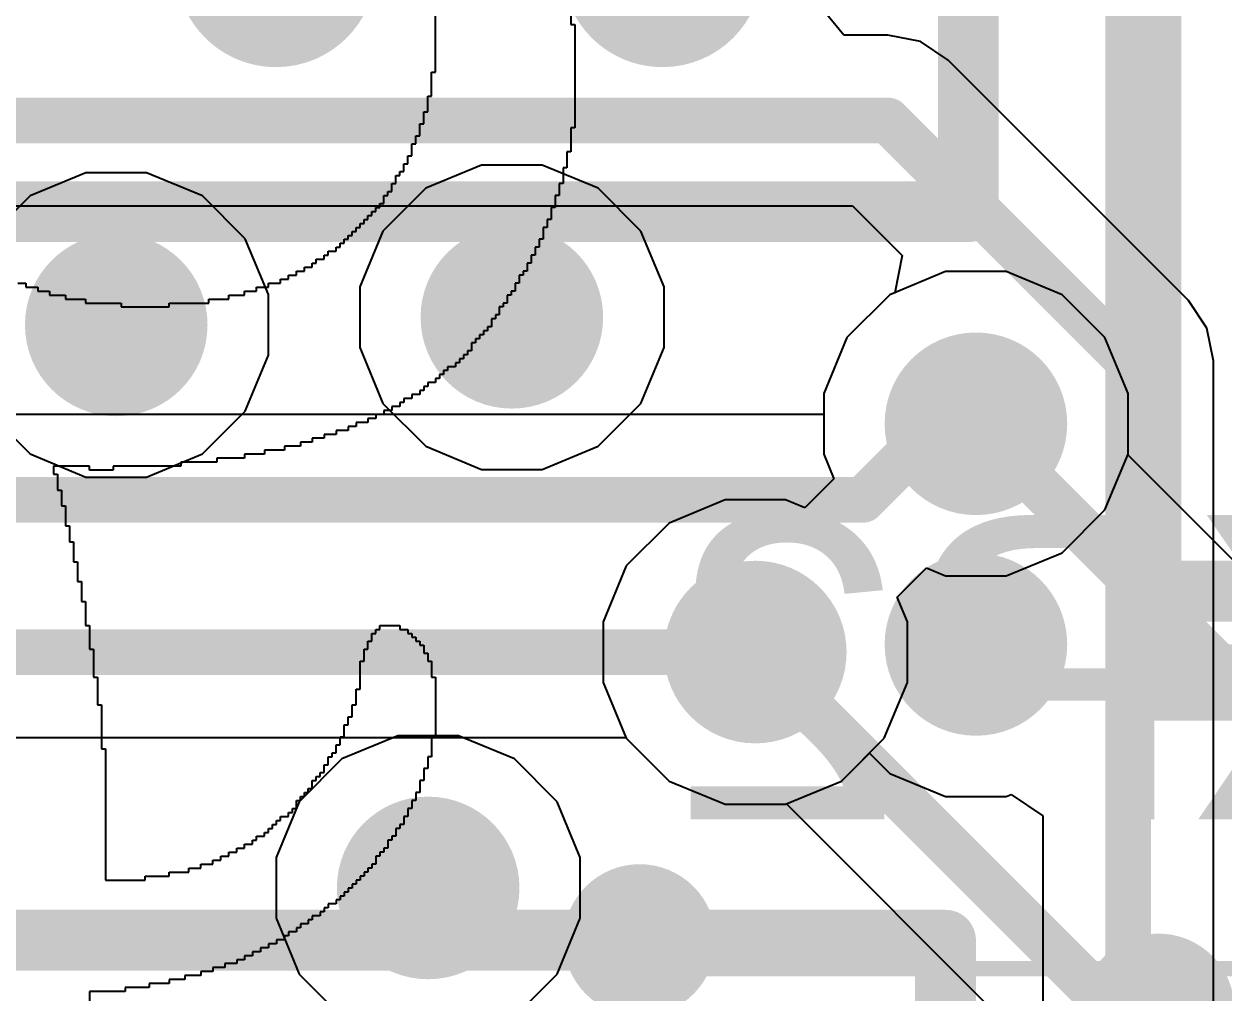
# Model space of a CAD drawing. Header units: inches. Extents: x -1.9 to 51.5, y -1.6 to 35.1.
# Drawn here: x 38.572 to 42.515, y 22.43 to 25.614 of the extents above; entities that cross this region are included whole.
import ezdxf

# ---------------------------------------------------------------- set-up
doc = ezdxf.new("R2010")
doc.units = ezdxf.units.IN
for name, color, linetype in [('Bottom Layer', 76, 'Continuous'), ('Bottom Layer 1', 5, 'Continuous'), ('Bottom Overlay', 54, 'Continuous'), ('Mechanical 13', 56, 'Continuous'), ('Mechanical 15', 56, 'Continuous'), ('Top Assembly', 56, 'Continuous'), ('Top Courtyard', 56, 'Continuous'), ('Top Layer', 16, 'Continuous'), ('Top Layer 1', 1, 'Continuous'), ('Top Overlay', 2, 'Continuous'), ('Top Paste', 8, 'Continuous'), ('Top Solder', 216, 'Continuous'), ('Via Holes', 16, 'Continuous')]:
    doc.layers.add(name, color=color, linetype=linetype)
doc.styles.add('Arial', font='', dxfattribs={"height": 0.2})
doc.styles.get('Arial').set_extended_font_data('Arial')

# ---------------------------------------------------------------- blocks, each defined once
blk = doc.blocks.new('DF40C_40DP_B_106')
at = {"layer": 'Mechanical 15'}
for points in [[(-5.01, -1.935, 0.05, 0.05, 0), (-5.01, 1.935, 0.05, 0.05, 0)], [(5.01, -1.935, 0.05, 0.05, 0), (-5.01, -1.935, 0.05, 0.05, 0)]]:
    blk.add_lwpolyline(points, format="xyseb", dxfattribs=at)
blk.add_lwpolyline([(-5.0225, -1.935, 0.025, 0.025, 1), (-4.9975, -1.935, 0.025, 0.025, 1)], format="xyseb", close=True, dxfattribs=at)
blk.add_lwpolyline([(-5.0225, -1.935, 0.025, 0.025, 1), (-4.9975, -1.935, 0.025, 0.025, 1)], format="xyseb", close=True, dxfattribs=at)
blk = doc.blocks.new('SOIC_16_107')
at = {"layer": 'Top Assembly'}
for points in [[(-4.1531, -5.45, 0.2, 0.2, 0), (-4.1531, 5.45, 0.2, 0.2, 0)], [(4.1531, 5.45, 0.2, 0.2, 0), (-4.1531, 5.45, 0.2, 0.2, 0)]]:
    blk.add_lwpolyline(points, format="xyseb", dxfattribs=at)
blk.add_lwpolyline([(-4.2031, 5.45, 0.1, 0.1, 1), (-4.1031, 5.45, 0.1, 0.1, 1)], format="xyseb", close=True, dxfattribs=at)
blk.add_lwpolyline([(-4.2031, 5.45, 0.1, 0.1, 1), (-4.1031, 5.45, 0.1, 0.1, 1)], format="xyseb", close=True, dxfattribs=at)
at = {"layer": 'Top Courtyard'}
for points in [[(-4.1531, -5.45, 0.2, 0.2, 0), (-4.1531, 5.45, 0.2, 0.2, 0)], [(4.1531, 5.45, 0.2, 0.2, 0), (-4.1531, 5.45, 0.2, 0.2, 0)]]:
    blk.add_lwpolyline(points, format="xyseb", dxfattribs=at)
blk.add_lwpolyline([(-4.2031, 5.45, 0.1, 0.1, 1), (-4.1031, 5.45, 0.1, 0.1, 1)], format="xyseb", close=True, dxfattribs=at)
blk.add_lwpolyline([(-4.2031, 5.45, 0.1, 0.1, 1), (-4.1031, 5.45, 0.1, 0.1, 1)], format="xyseb", close=True, dxfattribs=at)
at = {"layer": 'Top Overlay'}
for points in [[(-4.0281, 4.445, 0.25, 0.25, 1), (-4.2781, 4.445, 0.25, 0.25, 1)], [(-4.3406, 4.445, 0.125, 0.125, 1), (-4.2156, 4.445, 0.125, 0.125, 1)], [(-4.0906, 4.445, 0.125, 0.125, 1), (-3.9656, 4.445, 0.125, 0.125, 1)]]:
    blk.add_lwpolyline(points, format="xyseb", close=True, dxfattribs=at)
blk = doc.blocks.new('SOIC_16_108')
at = {"layer": 'Top Layer 1'}
h = blk.add_hatch(color=1, dxfattribs=at)
edge = h.paths.add_edge_path()
edge.add_arc((1.7527, 4.445), 0.304, 90, 180)
edge.add_line((1.4487, 4.445), (1.4487, 4.445))
edge.add_arc((1.7527, 4.445), 0.304, 180, 270)
edge.add_line((1.7527, 4.141), (3.3491, 4.141))
edge.add_arc((3.3491, 4.445), 0.304, 270, 360)
edge.add_line((3.6531, 4.445), (3.6531, 4.445))
edge.add_arc((3.3491, 4.445), 0.304, 0, 90)
edge.add_line((3.3491, 4.749), (1.7527, 4.749))
h = blk.add_hatch(color=1, dxfattribs=at)
edge = h.paths.add_edge_path()
edge.add_arc((1.7527, 3.175), 0.304, 90, 180)
edge.add_line((1.4487, 3.175), (1.4487, 3.175))
edge.add_arc((1.7527, 3.175), 0.304, 180, 270)
edge.add_line((1.7527, 2.871), (3.3491, 2.871))
edge.add_arc((3.3491, 3.175), 0.304, 270, 360)
edge.add_line((3.6531, 3.175), (3.6531, 3.175))
edge.add_arc((3.3491, 3.175), 0.304, 0, 90)
edge.add_line((3.3491, 3.479), (1.7527, 3.479))
at = {"layer": 'Top Paste'}
h = blk.add_hatch(color=8, dxfattribs=at)
edge = h.paths.add_edge_path()
edge.add_arc((1.7527, 4.445), 0.304, 90, 180)
edge.add_line((1.4487, 4.445), (1.4487, 4.445))
edge.add_arc((1.7527, 4.445), 0.304, 180, 270)
edge.add_line((1.7527, 4.141), (3.3491, 4.141))
edge.add_arc((3.3491, 4.445), 0.304, 270, 360)
edge.add_line((3.6531, 4.445), (3.6531, 4.445))
edge.add_arc((3.3491, 4.445), 0.304, 0, 90)
edge.add_line((3.3491, 4.749), (1.7527, 4.749))
h = blk.add_hatch(color=8, dxfattribs=at)
edge = h.paths.add_edge_path()
edge.add_arc((1.7527, 3.175), 0.304, 90, 180)
edge.add_line((1.4487, 3.175), (1.4487, 3.175))
edge.add_arc((1.7527, 3.175), 0.304, 180, 270)
edge.add_line((1.7527, 2.871), (3.3491, 2.871))
edge.add_arc((3.3491, 3.175), 0.304, 270, 360)
edge.add_line((3.6531, 3.175), (3.6531, 3.175))
edge.add_arc((3.3491, 3.175), 0.304, 0, 90)
edge.add_line((3.3491, 3.479), (1.7527, 3.479))
at = {"layer": 'Top Solder'}
h = blk.add_hatch(color=216, dxfattribs=at)
edge = h.paths.add_edge_path()
edge.add_arc((1.7527, 4.445), 0.329, 90, 180)
edge.add_line((1.4237, 4.445), (1.4237, 4.445))
edge.add_arc((1.7527, 4.445), 0.329, 180, 270)
edge.add_line((1.7527, 4.116), (3.3491, 4.116))
edge.add_arc((3.3491, 4.445), 0.329, 270, 360)
edge.add_line((3.6781, 4.445), (3.6781, 4.445))
edge.add_arc((3.3491, 4.445), 0.329, 0, 90)
edge.add_line((3.3491, 4.774), (1.7527, 4.774))
h = blk.add_hatch(color=216, dxfattribs=at)
edge = h.paths.add_edge_path()
edge.add_arc((1.7527, 3.175), 0.329, 90, 180)
edge.add_line((1.4237, 3.175), (1.4237, 3.175))
edge.add_arc((1.7527, 3.175), 0.329, 180, 270)
edge.add_line((1.7527, 2.846), (3.3491, 2.846))
edge.add_arc((3.3491, 3.175), 0.329, 270, 360)
edge.add_line((3.6781, 3.175), (3.6781, 3.175))
edge.add_arc((3.3491, 3.175), 0.329, 0, 90)
edge.add_line((3.3491, 3.504), (1.7527, 3.504))
at = {"layer": 'Top Assembly'}
for points in [[(4.1531, 5.45, 0.2, 0.2, 0), (-4.1531, 5.45, 0.2, 0.2, 0)], [(4.1531, -5.45, 0.2, 0.2, 0), (4.1531, 5.45, 0.2, 0.2, 0)]]:
    blk.add_lwpolyline(points, format="xyseb", dxfattribs=at)
blk.add_lwpolyline([(4.1031, 5.45, 0.1, 0.1, 1), (4.2031, 5.45, 0.1, 0.1, 1)], format="xyseb", close=True, dxfattribs=at)
blk.add_lwpolyline([(4.1031, 5.45, 0.1, 0.1, 1), (4.2031, 5.45, 0.1, 0.1, 1)], format="xyseb", close=True, dxfattribs=at)
at = {"layer": 'Top Courtyard'}
for points in [[(4.1531, 5.45, 0.2, 0.2, 0), (-4.1531, 5.45, 0.2, 0.2, 0)], [(4.1531, -5.45, 0.2, 0.2, 0), (4.1531, 5.45, 0.2, 0.2, 0)]]:
    blk.add_lwpolyline(points, format="xyseb", dxfattribs=at)
blk.add_lwpolyline([(4.1031, 5.45, 0.1, 0.1, 1), (4.2031, 5.45, 0.1, 0.1, 1)], format="xyseb", close=True, dxfattribs=at)
blk.add_lwpolyline([(4.1031, 5.45, 0.1, 0.1, 1), (4.2031, 5.45, 0.1, 0.1, 1)], format="xyseb", close=True, dxfattribs=at)
blk = doc.blocks.new('SOT223_175')
at = {"layer": 'Mechanical 13'}
for points in [[(-1.85, 3.35, 0.25, 0.25, 0), (1.85, 3.35, 0.25, 0.25, 0)], [(-1.85, 3.35, 0.25, 0.25, 0), (-1.85, -3.35, 0.25, 0.25, 0)]]:
    blk.add_lwpolyline(points, format="xyseb", dxfattribs=at)
blk.add_lwpolyline([(-1.9125, 3.35, 0.125, 0.125, 1), (-1.7875, 3.35, 0.125, 0.125, 1)], format="xyseb", close=True, dxfattribs=at)
blk.add_lwpolyline([(-1.9125, 3.35, 0.125, 0.125, 1), (-1.7875, 3.35, 0.125, 0.125, 1)], format="xyseb", close=True, dxfattribs=at)
at = {"layer": 'Top Overlay'}
for points in [[(-2.8, 3.3, 0.25, 0.25, 1), (-3.05, 3.3, 0.25, 0.25, 1)], [(-1.6, 3.35, 0.1, 0.1, 1), (-1.5, 3.35, 0.1, 0.1, 1)], [(-1.6, 3.35, 0.1, 0.1, 1), (-1.5, 3.35, 0.1, 0.1, 1)], [(-2.8625, 3.3, 0.125, 0.125, 1), (-2.7375, 3.3, 0.125, 0.125, 1)]]:
    blk.add_lwpolyline(points, format="xyseb", close=True, dxfattribs=at)
for points in [[(-1.55, 3.35, 0.2, 0.2, 0), (1.55, 3.35, 0.2, 0.2, 0)], [(-1.55, 3.35, 0.2, 0.2, 0), (-1.55, -3.35, 0.2, 0.2, 0)]]:
    blk.add_lwpolyline(points, format="xyseb", dxfattribs=at)

msp = doc.modelspace()

# ---------------------------------------------------------------- hatches: boundary and pattern name
at = {"layer": 'Bottom Layer'}
h = msp.add_hatch(color=76, dxfattribs=at)
edge = h.paths.add_edge_path()
edge.add_arc((38.875, 24.625), 0.3, 0, 360)
h = msp.add_hatch(color=76, dxfattribs=at)
edge = h.paths.add_edge_path()
edge.add_arc((40.175, 24.65), 0.3, 0, 360)
h = msp.add_hatch(color=76, dxfattribs=at)
edge = h.paths.add_edge_path()
edge.add_arc((41.7, 24.3), 0.3, 0, 360)
h = msp.add_hatch(color=76, dxfattribs=at)
edge = h.paths.add_edge_path()
edge.add_arc((41.7, 23.575), 0.3, 0, 360)
h = msp.add_hatch(color=76, dxfattribs=at)
edge = h.paths.add_edge_path()
edge.add_arc((40.975, 23.55), 0.3, 0, 360)
h = msp.add_hatch(color=76, dxfattribs=at)
edge = h.paths.add_edge_path()
edge.add_arc((39.9, 22.775), 0.3, 0, 360)
at = {"layer": 'Bottom Layer 1'}
h = msp.add_hatch(color=5, dxfattribs=at)
edge = h.paths.add_edge_path()
edge.add_arc((38.875, 24.625), 0.3, 0, 360)
h = msp.add_hatch(color=5, dxfattribs=at)
edge = h.paths.add_edge_path()
edge.add_arc((40.175, 24.65), 0.3, 0, 360)
h = msp.add_hatch(color=5, dxfattribs=at)
edge = h.paths.add_edge_path()
edge.add_arc((41.7, 24.3), 0.3, 0, 360)
h = msp.add_hatch(color=5, dxfattribs=at)
edge = h.paths.add_edge_path()
edge.add_arc((41.7, 23.575), 0.3, 0, 360)
h = msp.add_hatch(color=5, dxfattribs=at)
edge = h.paths.add_edge_path()
edge.add_arc((40.975, 23.55), 0.3, 0, 360)
h = msp.add_hatch(color=5, dxfattribs=at)
edge = h.paths.add_edge_path()
edge.add_arc((39.9, 22.775), 0.3, 0, 360)
at = {"layer": 'Top Layer'}
h = msp.add_hatch(color=16, dxfattribs=at)
edge = h.paths.add_edge_path()
edge.add_arc((38.875, 24.625), 0.3, 0, 360)
h = msp.add_hatch(color=16, dxfattribs=at)
edge = h.paths.add_edge_path()
edge.add_arc((40.175, 24.65), 0.3, 0, 360)
h = msp.add_hatch(color=16, dxfattribs=at)
edge = h.paths.add_edge_path()
edge.add_arc((41.7, 24.3), 0.3, 0, 360)
h = msp.add_hatch(color=16, dxfattribs=at)
edge = h.paths.add_edge_path()
edge.add_arc((41.7, 23.575), 0.3, 0, 360)
h = msp.add_hatch(color=16, dxfattribs=at)
edge = h.paths.add_edge_path()
edge.add_arc((40.975, 23.55), 0.3, 0, 360)
h = msp.add_hatch(color=16, dxfattribs=at)
edge = h.paths.add_edge_path()
edge.add_arc((39.9, 22.775), 0.3, 0, 360)
at = {"layer": 'Top Layer 1'}
h = msp.add_hatch(color=1, dxfattribs=at)
edge = h.paths.add_edge_path()
edge.add_arc((38.875, 24.625), 0.3, 0, 360)
h = msp.add_hatch(color=1, dxfattribs=at)
edge = h.paths.add_edge_path()
edge.add_arc((40.175, 24.65), 0.3, 0, 360)
h = msp.add_hatch(color=1, dxfattribs=at)
edge = h.paths.add_edge_path()
edge.add_arc((41.7, 24.3), 0.3, 0, 360)
h = msp.add_hatch(color=1, dxfattribs=at)
edge = h.paths.add_edge_path()
edge.add_arc((41.7, 23.575), 0.3, 0, 360)
h = msp.add_hatch(color=1, dxfattribs=at)
edge = h.paths.add_edge_path()
edge.add_arc((40.975, 23.55), 0.3, 0, 360)
h = msp.add_hatch(color=1, dxfattribs=at)
edge = h.paths.add_edge_path()
edge.add_arc((39.9, 22.775), 0.3, 0, 360)
at = {"layer": 'Via Holes'}
h = msp.add_hatch(color=7, dxfattribs=at)
edge = h.paths.add_edge_path()
edge.add_arc((38.875, 24.625), 0.15, 0, 360)
h = msp.add_hatch(color=7, dxfattribs=at)
edge = h.paths.add_edge_path()
edge.add_arc((40.175, 24.65), 0.15, 0, 360)
h = msp.add_hatch(color=7, dxfattribs=at)
edge = h.paths.add_edge_path()
edge.add_arc((41.7, 24.3), 0.15, 0, 360)
h = msp.add_hatch(color=7, dxfattribs=at)
edge = h.paths.add_edge_path()
edge.add_arc((40.975, 23.55), 0.15, 0, 360)
h = msp.add_hatch(color=7, dxfattribs=at)
edge = h.paths.add_edge_path()
edge.add_arc((41.7, 23.575), 0.15, 0, 360)
h = msp.add_hatch(color=7, dxfattribs=at)
edge = h.paths.add_edge_path()
edge.add_arc((39.9, 22.775), 0.15, 0, 360)

# ---------------------------------------------------------------- linework, layer by layer
at = {"layer": 'Bottom Layer'}
for p, q in [((38.7755, 25.125), (38.5918, 25.0489)), ((38.9745, 25.125), (38.7755, 25.125)), ((39.1582, 25.0489), (38.9745, 25.125)), ((40.0755, 25.15), (39.8918, 25.0739)), ((40.2745, 25.15), (40.0755, 25.15)), ((40.4582, 25.0739), (40.2745, 25.15)), ((38.5918, 25.0489), (38.4511, 24.9082)), ((39.2989, 24.9082), (39.1582, 25.0489)), ((39.8918, 25.0739), (39.7511, 24.9332)), ((40.5989, 24.9332), (40.4582, 25.0739)), ((39.7511, 24.9332), (39.675, 24.7495)), ((40.675, 24.7495), (40.5989, 24.9332)), ((39.375, 24.7245), (39.2989, 24.9082)), ((41.6005, 24.8), (41.4168, 24.7239)), ((41.7995, 24.8), (41.6005, 24.8)), ((41.9832, 24.7239), (41.7995, 24.8)), ((39.675, 24.7495), (39.675, 24.5505)), ((40.675, 24.5505), (40.675, 24.7495)), ((39.375, 24.5255), (39.375, 24.7245)), ((41.4168, 24.7239), (41.2761, 24.5832)), ((42.1239, 24.5832), (41.9832, 24.7239)), ((41.2761, 24.5832), (41.2, 24.3995)), ((42.2, 24.3995), (42.1239, 24.5832)), ((39.675, 24.5505), (39.7511, 24.3668)), ((40.5989, 24.3668), (40.675, 24.5505)), ((39.2989, 24.3418), (39.375, 24.5255)), ((41.2, 24.3995), (41.2, 24.2005)), ((42.2, 24.2005), (42.2, 24.3995)), ((38.4511, 24.3418), (38.5918, 24.2011)), ((39.1582, 24.2011), (39.2989, 24.3418)), ((39.7511, 24.3668), (39.8918, 24.2261)), ((40.4582, 24.2261), (40.5989, 24.3668)), ((39.8918, 24.2261), (40.0755, 24.15)), ((40.2745, 24.15), (40.4582, 24.2261)), ((38.5918, 24.2011), (38.7755, 24.125)), ((38.9745, 24.125), (39.1582, 24.2011)), ((41.2, 24.2005), (41.2336, 24.1194)), ((42.1239, 24.0168), (42.2, 24.2005)), ((40.0755, 24.15), (40.2745, 24.15)), ((38.7755, 24.125), (38.9745, 24.125)), ((41.2336, 24.1194), (41.1379, 24.0237)), ((40.8755, 24.05), (40.6918, 23.9739)), ((41.0745, 24.05), (40.8755, 24.05)), ((41.1379, 24.0237), (41.0745, 24.05)), ((41.9832, 23.8761), (42.1239, 24.0168)), ((40.6918, 23.9739), (40.5511, 23.8332)), ((41.7995, 23.8), (41.9832, 23.8761)), ((40.5511, 23.8332), (40.475, 23.6495)), ((41.4414, 23.7306), (41.5371, 23.8263)), ((41.5371, 23.8263), (41.6005, 23.8)), ((41.6005, 23.8), (41.7995, 23.8)), ((41.475, 23.6495), (41.4414, 23.7306)), ((40.475, 23.6495), (40.475, 23.4505)), ((41.475, 23.4505), (41.475, 23.6495)), ((40.475, 23.4505), (40.5511, 23.2668)), ((41.3989, 23.2668), (41.475, 23.4505)), ((39.8005, 23.275), (39.6168, 23.1989)), ((39.9995, 23.275), (39.8005, 23.275)), ((40.1832, 23.1989), (39.9995, 23.275)), ((40.5511, 23.2668), (40.6918, 23.1261)), ((41.2582, 23.1261), (41.3989, 23.2668)), ((39.6168, 23.1989), (39.4761, 23.0582)), ((40.3239, 23.0582), (40.1832, 23.1989)), ((40.6918, 23.1261), (40.8755, 23.05)), ((41.0745, 23.05), (41.2582, 23.1261)), ((39.4761, 23.0582), (39.4, 22.8745)), ((40.4, 22.8745), (40.3239, 23.0582)), ((40.8755, 23.05), (41.0745, 23.05)), ((39.4, 22.8745), (39.4, 22.6755)), ((40.4, 22.6755), (40.4, 22.8745)), ((39.4, 22.6755), (39.4761, 22.4918)), ((40.3239, 22.4918), (40.4, 22.6755)), ((39.4761, 22.4918), (39.6168, 22.3511)), ((40.1832, 22.3511), (40.3239, 22.4918))]:
    msp.add_line(p, q, dxfattribs=at)
at = {"layer": 'Bottom Layer 1'}
for p, q in [((41.6005, 24.8), (41.4168, 24.7239)), ((41.7995, 24.8), (41.6005, 24.8)), ((41.9832, 24.7239), (41.7995, 24.8)), ((41.4168, 24.7239), (41.2761, 24.5832)), ((42.1239, 24.5832), (41.9832, 24.7239)), ((41.2761, 24.5832), (41.2, 24.3995)), ((42.2, 24.3995), (42.1239, 24.5832)), ((41.2, 24.3995), (41.2, 24.2005)), ((42.2, 24.2005), (42.2, 24.3995)), ((41.2, 24.2005), (41.2336, 24.1194)), ((42.1988, 24.1977), (42.2, 24.2005)), ((42.9983, 23.3983), (42.1988, 24.1977)), ((41.2336, 24.1194), (41.1379, 24.0237)), ((40.8755, 24.05), (40.6918, 23.9739)), ((41.0745, 24.05), (40.8755, 24.05)), ((41.1379, 24.0237), (41.0745, 24.05)), ((40.6918, 23.9739), (40.5511, 23.8332)), ((40.5511, 23.8332), (40.475, 23.6495)), ((40.475, 23.6495), (40.475, 23.4505)), ((40.475, 23.4505), (40.5511, 23.2668)), ((40.5511, 23.2668), (40.6918, 23.1261)), ((40.6918, 23.1261), (40.8755, 23.05)), ((40.8755, 23.05), (41.0745, 23.05)), ((41.0745, 23.05), (41.0773, 23.0512)), ((41.0773, 23.0512), (41.8946, 22.2339))]:
    msp.add_line(p, q, dxfattribs=at)
for points in [[(41.7, 24.3, 0.15, 0.15, 0), (42.8, 23.2, 0.15, 0.15, 0)], [(40.975, 23.55, 0.15, 0.15, 0), (42.175, 22.35, 0.15, 0.15, 0)]]:
    msp.add_lwpolyline(points, format="xyseb", dxfattribs=at)
for points in [[(41.6625, 24.3, 0.075, 0.075, 1), (41.7375, 24.3, 0.075, 0.075, 1)], [(40.9375, 23.55, 0.075, 0.075, 1), (41.0125, 23.55, 0.075, 0.075, 1)]]:
    msp.add_lwpolyline(points, format="xyseb", close=True, dxfattribs=at)
at = {"layer": 'Bottom Overlay'}
for p, q in [((39.9246, 25.4554), (39.9246, 25.7431)), ((40.3692, 25.6908), (40.3692, 25.6123)), ((40.3692, 25.6123), (40.3823, 25.6123)), ((40.3823, 25.6123), (40.3823, 25.2723)), ((39.9115, 25.3769), (39.9115, 25.4554)), ((39.9115, 25.4554), (39.9246, 25.4554)), ((39.8985, 25.3246), (39.8985, 25.3769)), ((39.8985, 25.3769), (39.9115, 25.3769)), ((39.8854, 25.2854), (39.8854, 25.3246)), ((39.8854, 25.3246), (39.8985, 25.3246)), ((39.8723, 25.2462), (39.8723, 25.2854)), ((39.8723, 25.2854), (39.8854, 25.2854)), ((39.8592, 25.22), (39.8592, 25.2462)), ((39.8592, 25.2462), (39.8723, 25.2462)), ((40.3823, 25.2723), (40.3692, 25.2723)), ((40.3692, 25.2723), (40.3692, 25.1938)), ((39.8462, 25.1808), (39.8462, 25.22)), ((39.8462, 25.22), (39.8592, 25.22)), ((39.8331, 25.1546), (39.8331, 25.1808)), ((39.8331, 25.1808), (39.8462, 25.1808)), ((40.3692, 25.1938), (40.3562, 25.1938)), ((40.3562, 25.1938), (40.3562, 25.1415)), ((39.8069, 25.1154), (39.8069, 25.1285)), ((39.8069, 25.1285), (39.82, 25.1285)), ((39.82, 25.1285), (39.82, 25.1546)), ((39.82, 25.1546), (39.8331, 25.1546)), ((40.3562, 25.1415), (40.3431, 25.1415)), ((40.3431, 25.1415), (40.3431, 25.0892)), ((39.7808, 25.0631), (39.7808, 25.0892)), ((39.7808, 25.0892), (39.7938, 25.0892)), ((39.7938, 25.0892), (39.7938, 25.1154)), ((39.7938, 25.1154), (39.8069, 25.1154)), ((40.3431, 25.0892), (40.33, 25.0892)), ((40.33, 25.0892), (40.33, 25.05)), ((39.7546, 25.0238), (39.7546, 25.05)), ((39.7546, 25.05), (39.7677, 25.05)), ((39.7677, 25.05), (39.7677, 25.0631)), ((39.7677, 25.0631), (39.7808, 25.0631)), ((40.33, 25.05), (40.3169, 25.05)), ((40.3169, 25.05), (40.3169, 25.0108)), ((39.7285, 24.9977), (39.7285, 25.0108)), ((39.7285, 25.0108), (39.7415, 25.0108)), ((39.7415, 25.0108), (39.7415, 25.0238)), ((39.7415, 25.0238), (39.7546, 25.0238)), ((40.3169, 25.0108), (40.3038, 25.0108)), ((40.3038, 25.0108), (40.3038, 24.9715)), ((39.6892, 24.9585), (39.6892, 24.9715)), ((39.6892, 24.9715), (39.7023, 24.9715)), ((39.7023, 24.9715), (39.7023, 24.9846)), ((39.7023, 24.9846), (39.7154, 24.9846)), ((39.7154, 24.9846), (39.7154, 24.9977)), ((39.7154, 24.9977), (39.7285, 24.9977)), ((40.3038, 24.9715), (40.2908, 24.9715)), ((40.2908, 24.9715), (40.2908, 24.9454)), ((39.65, 24.9192), (39.65, 24.9323)), ((39.65, 24.9323), (39.6631, 24.9323)), ((39.6631, 24.9323), (39.6631, 24.9454)), ((39.6631, 24.9454), (39.6762, 24.9454)), ((39.6762, 24.9454), (39.6762, 24.9585)), ((39.6762, 24.9585), (39.6892, 24.9585)), ((40.2908, 24.9454), (40.2777, 24.9454)), ((40.2777, 24.9454), (40.2777, 24.9062)), ((39.6108, 24.88), (39.6108, 24.8931)), ((39.6108, 24.8931), (39.6238, 24.8931)), ((39.6238, 24.8931), (39.6238, 24.9062)), ((39.6238, 24.9062), (39.6369, 24.9062)), ((39.6369, 24.9062), (39.6369, 24.9192)), ((39.6369, 24.9192), (39.65, 24.9192)), ((40.2777, 24.9062), (40.2646, 24.9062)), ((40.2646, 24.9062), (40.2646, 24.88)), ((39.5585, 24.8408), (39.5585, 24.8538)), ((39.5585, 24.8538), (39.5715, 24.8538)), ((39.5715, 24.8538), (39.5715, 24.8669)), ((39.5715, 24.8669), (39.5977, 24.8669)), ((39.5977, 24.8669), (39.5977, 24.88)), ((39.5977, 24.88), (39.6108, 24.88)), ((40.2515, 24.8538), (40.2385, 24.8538)), ((40.2385, 24.8538), (40.2385, 24.8277)), ((40.2646, 24.88), (40.2515, 24.88)), ((40.2515, 24.88), (40.2515, 24.8538)), ((39.4931, 24.8015), (39.4931, 24.8146)), ((39.4931, 24.8146), (39.5192, 24.8146)), ((39.5192, 24.8146), (39.5192, 24.8277)), ((39.5192, 24.8277), (39.5323, 24.8277)), ((39.5323, 24.8277), (39.5323, 24.8408)), ((39.5323, 24.8408), (39.5585, 24.8408)), ((40.2385, 24.8277), (40.2254, 24.8277)), ((40.2254, 24.8277), (40.2254, 24.8015)), ((39.4146, 24.7623), (39.4146, 24.7754)), ((39.4146, 24.7754), (39.4408, 24.7754)), ((39.4408, 24.7754), (39.4408, 24.7885)), ((39.4408, 24.7885), (39.4669, 24.7885)), ((39.4669, 24.7885), (39.4669, 24.8015)), ((39.4669, 24.8015), (39.4931, 24.8015)), ((40.2123, 24.7885), (40.1992, 24.7885)), ((40.1992, 24.7885), (40.1992, 24.7623)), ((40.2254, 24.8015), (40.2123, 24.8015)), ((40.2123, 24.8015), (40.2123, 24.7885)), ((38.5515, 24.7623), (38.5777, 24.7623)), ((38.5777, 24.7623), (38.5777, 24.7492)), ((38.5777, 24.7492), (38.6169, 24.7492)), ((38.6169, 24.7492), (38.6169, 24.7362)), ((38.6169, 24.7362), (38.6562, 24.7362)), ((38.6562, 24.7362), (38.6562, 24.7231)), ((39.2969, 24.7231), (39.2969, 24.7362)), ((39.2969, 24.7362), (39.3362, 24.7362)), ((39.3362, 24.7362), (39.3362, 24.7492)), ((39.3362, 24.7492), (39.3754, 24.7492)), ((39.3754, 24.7492), (39.3754, 24.7623)), ((39.3754, 24.7623), (39.4146, 24.7623)), ((40.1862, 24.7362), (40.1731, 24.7362)), ((40.1731, 24.7362), (40.1731, 24.7231)), ((40.1992, 24.7623), (40.1862, 24.7623)), ((40.1862, 24.7623), (40.1862, 24.7362)), ((38.6562, 24.7231), (38.7085, 24.7231)), ((38.7085, 24.7231), (38.7085, 24.71)), ((38.7085, 24.71), (38.7738, 24.71)), ((38.7738, 24.71), (38.7738, 24.6969)), ((38.7738, 24.6969), (38.8915, 24.6969)), ((38.8915, 24.6969), (38.8915, 24.6838)), ((39.0485, 24.6838), (39.0485, 24.6969)), ((39.0485, 24.6969), (39.1792, 24.6969)), ((39.1792, 24.6969), (39.1792, 24.71)), ((39.1792, 24.71), (39.2446, 24.71)), ((39.2446, 24.71), (39.2446, 24.7231)), ((39.2446, 24.7231), (39.2969, 24.7231)), ((40.16, 24.6969), (40.1469, 24.6969)), ((40.1469, 24.6969), (40.1469, 24.6838)), ((40.1731, 24.7231), (40.16, 24.7231)), ((40.16, 24.7231), (40.16, 24.6969)), ((38.8915, 24.6838), (39.0485, 24.6838)), ((40.1338, 24.6577), (40.1208, 24.6577)), ((40.1208, 24.6577), (40.1208, 24.6446)), ((40.1469, 24.6838), (40.1338, 24.6838)), ((40.1338, 24.6838), (40.1338, 24.6577)), ((40.1077, 24.6185), (40.0946, 24.6185)), ((40.0946, 24.6185), (40.0946, 24.6054)), ((40.1208, 24.6446), (40.1077, 24.6446)), ((40.1077, 24.6446), (40.1077, 24.6185)), ((40.0685, 24.5792), (40.0554, 24.5792)), ((40.0554, 24.5792), (40.0554, 24.5662)), ((40.0815, 24.5923), (40.0685, 24.5923)), ((40.0685, 24.5923), (40.0685, 24.5792)), ((40.0946, 24.6054), (40.0815, 24.6054)), ((40.0815, 24.6054), (40.0815, 24.5923)), ((40.0423, 24.54), (40.0292, 24.54)), ((40.0292, 24.54), (40.0292, 24.5269)), ((40.0554, 24.5662), (40.0423, 24.5662)), ((40.0423, 24.5662), (40.0423, 24.54)), ((40.0031, 24.5008), (39.99, 24.5008)), ((39.99, 24.5008), (39.99, 24.4877)), ((40.0162, 24.5138), (40.0031, 24.5138)), ((40.0031, 24.5138), (40.0031, 24.5008)), ((40.0292, 24.5269), (40.0162, 24.5269)), ((40.0162, 24.5269), (40.0162, 24.5138)), ((39.9508, 24.4615), (39.9377, 24.4615)), ((39.9377, 24.4615), (39.9377, 24.4485)), ((39.9638, 24.4746), (39.9508, 24.4746)), ((39.9508, 24.4746), (39.9508, 24.4615)), ((39.99, 24.4877), (39.9638, 24.4877)), ((39.9638, 24.4877), (39.9638, 24.4746)), ((39.8854, 24.4092), (39.8723, 24.4092)), ((39.8723, 24.4092), (39.8723, 24.3962)), ((39.8985, 24.4223), (39.8854, 24.4223)), ((39.8854, 24.4223), (39.8854, 24.4092)), ((39.9246, 24.4354), (39.8985, 24.4354)), ((39.8985, 24.4354), (39.8985, 24.4223)), ((39.9377, 24.4485), (39.9246, 24.4485)), ((39.9246, 24.4485), (39.9246, 24.4354)), ((39.82, 24.37), (39.8069, 24.37)), ((39.8069, 24.37), (39.8069, 24.3569)), ((39.8462, 24.3831), (39.82, 24.3831)), ((39.82, 24.3831), (39.82, 24.37)), ((39.8723, 24.3962), (39.8462, 24.3962)), ((39.8462, 24.3962), (39.8462, 24.3831)), ((39.7546, 24.3308), (39.7285, 24.3308)), ((39.7285, 24.3308), (39.7285, 24.3177)), ((39.7808, 24.3438), (39.7546, 24.3438)), ((39.7546, 24.3438), (39.7546, 24.3308)), ((39.8069, 24.3569), (39.7808, 24.3569)), ((39.7808, 24.3569), (39.7808, 24.3438)), ((39.6631, 24.2915), (39.6369, 24.2915)), ((39.6369, 24.2915), (39.6369, 24.2785)), ((39.7023, 24.3046), (39.6631, 24.3046)), ((39.6631, 24.3046), (39.6631, 24.2915)), ((39.7285, 24.3177), (39.7023, 24.3177)), ((39.7023, 24.3177), (39.7023, 24.3046)), ((39.5585, 24.2523), (39.5192, 24.2523)), ((39.5192, 24.2523), (39.5192, 24.2392)), ((39.5977, 24.2654), (39.5585, 24.2654)), ((39.5585, 24.2654), (39.5585, 24.2523)), ((39.6369, 24.2785), (39.5977, 24.2785)), ((39.5977, 24.2785), (39.5977, 24.2654)), ((39.4277, 24.2131), (39.3623, 24.2131)), ((39.3623, 24.2131), (39.3623, 24.2)), ((39.48, 24.2262), (39.4277, 24.2262)), ((39.4277, 24.2262), (39.4277, 24.2131)), ((39.5192, 24.2392), (39.48, 24.2392)), ((39.48, 24.2392), (39.48, 24.2262)), ((39.2054, 24.1738), (39.0877, 24.1738)), ((39.0877, 24.1738), (39.0877, 24.1608)), ((39.2969, 24.1869), (39.2054, 24.1869)), ((39.2054, 24.1869), (39.2054, 24.1738)), ((39.3623, 24.2), (39.2969, 24.2)), ((39.2969, 24.2), (39.2969, 24.1869)), ((38.7869, 24.1608), (38.6692, 24.1608)), ((38.6692, 24.1608), (38.6692, 24.1346)), ((38.6692, 24.1346), (38.6823, 24.1346)), ((38.6823, 24.1346), (38.6823, 24.0823)), ((38.7869, 24.1477), (38.7869, 24.1608)), ((38.8654, 24.1477), (38.7869, 24.1477)), ((39.0877, 24.1608), (38.8654, 24.1608)), ((38.8654, 24.1608), (38.8654, 24.1477)), ((38.6823, 24.0823), (38.6954, 24.0823)), ((38.6954, 24.0823), (38.6954, 24.03)), ((38.6954, 24.03), (38.7085, 24.03)), ((38.7085, 24.03), (38.7085, 23.9646)), ((38.7085, 23.9646), (38.7215, 23.9646)), ((38.7215, 23.9646), (38.7215, 23.9123)), ((38.7215, 23.9123), (38.7346, 23.9123)), ((38.7346, 23.9123), (38.7346, 23.8469)), ((38.7346, 23.8469), (38.7477, 23.8469)), ((38.7477, 23.8469), (38.7477, 23.7815)), ((38.7477, 23.7815), (38.7608, 23.7815)), ((38.7608, 23.7815), (38.7608, 23.7162)), ((38.7608, 23.7162), (38.7738, 23.7162)), ((38.7738, 23.7162), (38.7738, 23.6377)), ((38.7738, 23.6377), (38.7869, 23.6377)), ((38.7869, 23.6377), (38.7869, 23.5592)), ((39.7285, 23.6115), (39.7285, 23.6246)), ((39.7285, 23.6246), (39.7415, 23.6246)), ((39.7415, 23.6246), (39.7415, 23.6377)), ((39.7415, 23.6377), (39.8069, 23.6377)), ((39.8069, 23.6377), (39.8069, 23.6246)), ((39.8069, 23.6246), (39.8331, 23.6246)), ((39.8331, 23.6246), (39.8331, 23.6115)), ((39.7023, 23.5592), (39.7023, 23.5854)), ((39.7023, 23.5854), (39.7154, 23.5854)), ((39.7154, 23.5854), (39.7154, 23.6115)), ((39.7154, 23.6115), (39.7285, 23.6115)), ((39.8331, 23.6115), (39.8462, 23.6115)), ((39.8462, 23.6115), (39.8462, 23.5985)), ((39.8462, 23.5985), (39.8592, 23.5985)), ((39.8592, 23.5985), (39.8592, 23.5854)), ((39.8592, 23.5854), (39.8723, 23.5854)), ((39.8723, 23.5854), (39.8723, 23.5723)), ((38.7869, 23.5592), (38.8, 23.5592)), ((38.8, 23.5592), (38.8, 23.4677)), ((39.6892, 23.52), (39.6892, 23.5592)), ((39.6892, 23.5592), (39.7023, 23.5592)), ((39.8723, 23.5723), (39.8854, 23.5723)), ((39.8854, 23.5723), (39.8854, 23.5462)), ((39.8854, 23.5462), (39.8985, 23.5462)), ((39.8985, 23.5462), (39.8985, 23.52)), ((39.6762, 23.4285), (39.6762, 23.52)), ((39.6762, 23.52), (39.6892, 23.52)), ((39.8985, 23.52), (39.9115, 23.52)), ((39.9115, 23.52), (39.9115, 23.4677)), ((38.8, 23.4677), (38.8131, 23.4677)), ((38.8131, 23.4677), (38.8131, 23.3762)), ((39.9115, 23.4677), (39.9246, 23.4677)), ((39.9246, 23.4677), (39.9246, 23.2715)), ((39.6631, 23.3762), (39.6631, 23.4285)), ((39.6631, 23.4285), (39.6762, 23.4285)), ((38.8131, 23.3762), (38.8262, 23.3762)), ((38.8262, 23.3762), (38.8262, 23.2323)), ((39.65, 23.3369), (39.65, 23.3762)), ((39.65, 23.3762), (39.6631, 23.3762)), ((39.6238, 23.2715), (39.6238, 23.3108)), ((39.6238, 23.3108), (39.6369, 23.3108)), ((39.6369, 23.3108), (39.6369, 23.3369)), ((39.6369, 23.3369), (39.65, 23.3369)), ((39.6108, 23.2454), (39.6108, 23.2715)), ((39.6108, 23.2715), (39.6238, 23.2715)), ((39.9246, 23.2715), (39.9115, 23.2715)), ((39.9115, 23.2715), (39.9115, 23.2062)), ((38.8262, 23.2323), (38.8392, 23.2323)), ((38.8392, 23.2323), (38.8392, 22.8008)), ((39.5977, 23.2192), (39.5977, 23.2454)), ((39.5977, 23.2454), (39.6108, 23.2454)), ((39.5715, 23.18), (39.5715, 23.2062)), ((39.5715, 23.2062), (39.5846, 23.2062)), ((39.5846, 23.2062), (39.5846, 23.2192)), ((39.5846, 23.2192), (39.5977, 23.2192)), ((39.9115, 23.2062), (39.8985, 23.2062)), ((39.8985, 23.2062), (39.8985, 23.1669)), ((39.5454, 23.1408), (39.5454, 23.1538)), ((39.5454, 23.1538), (39.5585, 23.1538)), ((39.5585, 23.1538), (39.5585, 23.18)), ((39.5585, 23.18), (39.5715, 23.18)), ((39.8985, 23.1669), (39.8854, 23.1669)), ((39.8854, 23.1669), (39.8854, 23.1277)), ((39.5192, 23.1015), (39.5192, 23.1277)), ((39.5192, 23.1277), (39.5323, 23.1277)), ((39.5323, 23.1277), (39.5323, 23.1408)), ((39.5323, 23.1408), (39.5454, 23.1408)), ((39.8854, 23.1277), (39.8723, 23.1277)), ((39.8723, 23.1277), (39.8723, 23.0885)), ((39.48, 23.0623), (39.48, 23.0754)), ((39.48, 23.0754), (39.4931, 23.0754)), ((39.4931, 23.0754), (39.4931, 23.0885)), ((39.4931, 23.0885), (39.5062, 23.0885)), ((39.5062, 23.0885), (39.5062, 23.1015)), ((39.5062, 23.1015), (39.5192, 23.1015)), ((39.8723, 23.0885), (39.8592, 23.0885)), ((39.8592, 23.0885), (39.8592, 23.0623)), ((39.4538, 23.0231), (39.4538, 23.0362)), ((39.4538, 23.0362), (39.4669, 23.0362)), ((39.4669, 23.0362), (39.4669, 23.0623)), ((39.4669, 23.0623), (39.48, 23.0623)), ((39.8462, 23.0362), (39.8331, 23.0362)), ((39.8331, 23.0362), (39.8331, 23.01)), ((39.8592, 23.0623), (39.8462, 23.0623)), ((39.8462, 23.0623), (39.8462, 23.0362)), ((39.4015, 22.9838), (39.4015, 22.9969)), ((39.4015, 22.9969), (39.4146, 22.9969)), ((39.4146, 22.9969), (39.4146, 23.01)), ((39.4146, 23.01), (39.4408, 23.01)), ((39.4408, 23.01), (39.4408, 23.0231)), ((39.4408, 23.0231), (39.4538, 23.0231)), ((39.8331, 23.01), (39.82, 23.01)), ((39.82, 23.01), (39.82, 22.9838)), ((39.3623, 22.9446), (39.3623, 22.9577)), ((39.3623, 22.9577), (39.3754, 22.9577)), ((39.3754, 22.9577), (39.3754, 22.9708)), ((39.3754, 22.9708), (39.3885, 22.9708)), ((39.3885, 22.9708), (39.3885, 22.9838)), ((39.3885, 22.9838), (39.4015, 22.9838)), ((39.8069, 22.9708), (39.7938, 22.9708)), ((39.7938, 22.9708), (39.7938, 22.9446)), ((39.82, 22.9838), (39.8069, 22.9838)), ((39.8069, 22.9838), (39.8069, 22.9708)), ((39.2969, 22.9054), (39.2969, 22.9185)), ((39.2969, 22.9185), (39.3231, 22.9185)), ((39.3231, 22.9185), (39.3231, 22.9315)), ((39.3231, 22.9315), (39.3362, 22.9315)), ((39.3362, 22.9315), (39.3362, 22.9446)), ((39.3362, 22.9446), (39.3623, 22.9446)), ((39.7808, 22.9315), (39.7677, 22.9315)), ((39.7677, 22.9315), (39.7677, 22.9054)), ((39.7938, 22.9446), (39.7808, 22.9446)), ((39.7808, 22.9446), (39.7808, 22.9315)), ((39.2185, 22.8662), (39.2185, 22.8792)), ((39.2185, 22.8792), (39.2446, 22.8792)), ((39.2446, 22.8792), (39.2446, 22.8923)), ((39.2446, 22.8923), (39.2708, 22.8923)), ((39.2708, 22.8923), (39.2708, 22.9054)), ((39.2708, 22.9054), (39.2969, 22.9054)), ((39.7415, 22.8792), (39.7285, 22.8792)), ((39.7285, 22.8792), (39.7285, 22.8531)), ((39.7546, 22.8923), (39.7415, 22.8923)), ((39.7415, 22.8923), (39.7415, 22.8792)), ((39.7677, 22.9054), (39.7546, 22.9054)), ((39.7546, 22.9054), (39.7546, 22.8923)), ((39.1138, 22.8269), (39.1138, 22.84)), ((39.1138, 22.84), (39.1531, 22.84)), ((39.1531, 22.84), (39.1531, 22.8531)), ((39.1531, 22.8531), (39.1923, 22.8531)), ((39.1923, 22.8531), (39.1923, 22.8662)), ((39.1923, 22.8662), (39.2185, 22.8662)), ((39.7154, 22.84), (39.7023, 22.84)), ((39.7023, 22.84), (39.7023, 22.8269)), ((39.7285, 22.8531), (39.7154, 22.8531)), ((39.7154, 22.8531), (39.7154, 22.84)), ((38.8392, 22.8008), (38.97, 22.8008)), ((38.97, 22.8008), (38.97, 22.8138)), ((38.97, 22.8138), (39.0485, 22.8138)), ((39.0485, 22.8138), (39.0485, 22.8269)), ((39.0485, 22.8269), (39.1138, 22.8269)), ((39.6762, 22.8008), (39.6631, 22.8008)), ((39.6631, 22.8008), (39.6631, 22.7877)), ((39.6892, 22.8138), (39.6762, 22.8138)), ((39.6762, 22.8138), (39.6762, 22.8008)), ((39.7023, 22.8269), (39.6892, 22.8269)), ((39.6892, 22.8269), (39.6892, 22.8138)), ((39.6369, 22.7615), (39.6238, 22.7615)), ((39.6238, 22.7615), (39.6238, 22.7485)), ((39.65, 22.7746), (39.6369, 22.7746)), ((39.6369, 22.7746), (39.6369, 22.7615)), ((39.6631, 22.7877), (39.65, 22.7877)), ((39.65, 22.7877), (39.65, 22.7746)), ((39.5977, 22.7223), (39.5715, 22.7223)), ((39.5715, 22.7223), (39.5715, 22.7092)), ((39.6108, 22.7354), (39.5977, 22.7354)), ((39.5977, 22.7354), (39.5977, 22.7223)), ((39.6238, 22.7485), (39.6108, 22.7485)), ((39.6108, 22.7485), (39.6108, 22.7354)), ((39.5454, 22.6831), (39.5192, 22.6831)), ((39.5192, 22.6831), (39.5192, 22.67)), ((39.5585, 22.6962), (39.5454, 22.6962)), ((39.5454, 22.6962), (39.5454, 22.6831)), ((39.5715, 22.7092), (39.5585, 22.7092)), ((39.5585, 22.7092), (39.5585, 22.6962)), ((39.48, 22.6438), (39.4669, 22.6438)), ((39.4669, 22.6438), (39.4669, 22.6308)), ((39.5062, 22.6569), (39.48, 22.6569)), ((39.48, 22.6569), (39.48, 22.6438)), ((39.5192, 22.67), (39.5062, 22.67)), ((39.5062, 22.67), (39.5062, 22.6569)), ((39.4277, 22.6046), (39.4015, 22.6046)), ((39.4015, 22.6046), (39.4015, 22.5915)), ((39.4408, 22.6177), (39.4277, 22.6177)), ((39.4277, 22.6177), (39.4277, 22.6046)), ((39.4669, 22.6308), (39.4408, 22.6308)), ((39.4408, 22.6308), (39.4408, 22.6177)), ((39.3492, 22.5654), (39.3231, 22.5654)), ((39.3231, 22.5654), (39.3231, 22.5523)), ((39.3754, 22.5785), (39.3492, 22.5785)), ((39.3492, 22.5785), (39.3492, 22.5654)), ((39.4015, 22.5915), (39.3754, 22.5915)), ((39.3754, 22.5915), (39.3754, 22.5785)), ((39.2708, 22.5262), (39.2315, 22.5262)), ((39.2315, 22.5262), (39.2315, 22.5131)), ((39.2969, 22.5392), (39.2708, 22.5392)), ((39.2708, 22.5392), (39.2708, 22.5262)), ((39.3231, 22.5523), (39.2969, 22.5523)), ((39.2969, 22.5523), (39.2969, 22.5392)), ((39.1531, 22.4869), (39.1008, 22.4869)), ((39.1008, 22.4869), (39.1008, 22.4738)), ((39.1923, 22.5), (39.1531, 22.5)), ((39.1531, 22.5), (39.1531, 22.4869)), ((39.2315, 22.5131), (39.1923, 22.5131)), ((39.1923, 22.5131), (39.1923, 22.5)), ((38.9831, 22.4477), (38.9046, 22.4477)), ((38.9046, 22.4477), (38.9046, 22.4346)), ((39.0485, 22.4608), (38.9831, 22.4608)), ((38.9831, 22.4608), (38.9831, 22.4477)), ((39.1008, 22.4738), (39.0485, 22.4738)), ((39.0485, 22.4738), (39.0485, 22.4608)), ((38.9046, 22.4346), (38.7869, 22.4346)), ((38.7869, 22.4346), (38.7869, 22.3954))]:
    msp.add_line(p, q, dxfattribs=at)
at = {"layer": 'Top Layer'}
for p, q in [((38.7755, 25.125), (38.5918, 25.0489)), ((38.9745, 25.125), (38.7755, 25.125)), ((39.1582, 25.0489), (38.9745, 25.125)), ((40.0755, 25.15), (39.8918, 25.0739)), ((40.2745, 25.15), (40.0755, 25.15)), ((40.4582, 25.0739), (40.2745, 25.15)), ((38.5918, 25.0489), (38.4511, 24.9082)), ((39.2989, 24.9082), (39.1582, 25.0489)), ((39.8918, 25.0739), (39.7511, 24.9332)), ((40.5989, 24.9332), (40.4582, 25.0739)), ((39.7511, 24.9332), (39.675, 24.7495)), ((40.675, 24.7495), (40.5989, 24.9332)), ((39.375, 24.7245), (39.2989, 24.9082)), ((41.6005, 24.8), (41.4168, 24.7239)), ((41.7995, 24.8), (41.6005, 24.8)), ((41.9832, 24.7239), (41.7995, 24.8)), ((39.675, 24.7495), (39.675, 24.5505)), ((40.675, 24.5505), (40.675, 24.7495)), ((39.375, 24.5255), (39.375, 24.7245)), ((41.4168, 24.7239), (41.2761, 24.5832)), ((42.1239, 24.5832), (41.9832, 24.7239)), ((41.2761, 24.5832), (41.2, 24.3995)), ((42.2, 24.3995), (42.1239, 24.5832)), ((39.675, 24.5505), (39.7511, 24.3668)), ((40.5989, 24.3668), (40.675, 24.5505)), ((39.2989, 24.3418), (39.375, 24.5255)), ((41.2, 24.3995), (41.2, 24.2005)), ((42.2, 24.2005), (42.2, 24.3995)), ((38.4511, 24.3418), (38.5918, 24.2011)), ((39.1582, 24.2011), (39.2989, 24.3418)), ((39.7511, 24.3668), (39.8918, 24.2261)), ((40.4582, 24.2261), (40.5989, 24.3668)), ((39.8918, 24.2261), (40.0755, 24.15)), ((40.2745, 24.15), (40.4582, 24.2261)), ((38.5918, 24.2011), (38.7755, 24.125)), ((38.9745, 24.125), (39.1582, 24.2011)), ((41.2, 24.2005), (41.2336, 24.1194)), ((42.1239, 24.0168), (42.2, 24.2005)), ((40.0755, 24.15), (40.2745, 24.15)), ((38.7755, 24.125), (38.9745, 24.125)), ((41.2336, 24.1194), (41.1379, 24.0237)), ((40.8755, 24.05), (40.6918, 23.9739)), ((41.0745, 24.05), (40.8755, 24.05)), ((41.1379, 24.0237), (41.0745, 24.05)), ((41.9832, 23.8761), (42.1239, 24.0168)), ((40.6918, 23.9739), (40.5511, 23.8332)), ((41.7995, 23.8), (41.9832, 23.8761)), ((40.5511, 23.8332), (40.475, 23.6495)), ((41.4414, 23.7306), (41.5371, 23.8263)), ((41.5371, 23.8263), (41.6005, 23.8)), ((41.6005, 23.8), (41.7995, 23.8)), ((41.475, 23.6495), (41.4414, 23.7306)), ((40.475, 23.6495), (40.475, 23.4505)), ((41.475, 23.4505), (41.475, 23.6495)), ((40.475, 23.4505), (40.5511, 23.2668)), ((41.3989, 23.2668), (41.475, 23.4505)), ((39.8005, 23.275), (39.6168, 23.1989)), ((39.9995, 23.275), (39.8005, 23.275)), ((40.1832, 23.1989), (39.9995, 23.275)), ((40.5511, 23.2668), (40.6918, 23.1261)), ((41.2582, 23.1261), (41.3989, 23.2668)), ((39.6168, 23.1989), (39.4761, 23.0582)), ((40.3239, 23.0582), (40.1832, 23.1989)), ((40.6918, 23.1261), (40.8755, 23.05)), ((41.0745, 23.05), (41.2582, 23.1261)), ((39.4761, 23.0582), (39.4, 22.8745)), ((40.4, 22.8745), (40.3239, 23.0582)), ((40.8755, 23.05), (41.0745, 23.05)), ((39.4, 22.8745), (39.4, 22.6755)), ((40.4, 22.6755), (40.4, 22.8745)), ((39.4, 22.6755), (39.4761, 22.4918)), ((40.3239, 22.4918), (40.4, 22.6755)), ((39.4761, 22.4918), (39.6168, 22.3511)), ((40.1832, 22.3511), (40.3239, 22.4918))]:
    msp.add_line(p, q, dxfattribs=at)
at = {"layer": 'Top Layer 1'}
for p, q in [((41.2656, 25.5773), (41.1643, 25.7023)), ((41.4102, 25.5773), (41.2656, 25.5773)), ((41.5175, 25.5559), (41.4102, 25.5773)), ((41.6085, 25.4952), (41.5175, 25.5559)), ((42.3983, 24.7054), (41.6085, 25.4952)), ((28.2531, 25.0165), (41.2941, 25.0165)), ((41.2941, 25.0165), (41.4574, 24.8532)), ((41.4574, 24.8532), (41.433, 24.7306)), ((41.433, 24.7306), (41.4168, 24.7239)), ((41.4168, 24.7239), (41.2761, 24.5832)), ((42.459, 24.6144), (42.3983, 24.7054)), ((42.3983, 24.7054), (42.3983, 24.7054)), ((42.4804, 24.5071), (42.459, 24.6144)), ((41.2761, 24.5832), (41.2, 24.3995)), ((42.4804, 22.0397), (42.4804, 24.5071)), ((41.2, 24.3995), (41.2, 24.3304)), ((41.2, 24.3304), (33.45, 24.3304)), ((37.9941, 23.2696), (40.5499, 23.2696)), ((40.5499, 23.2696), (40.5511, 23.2668)), ((40.5511, 23.2668), (40.6918, 23.1261)), ((41.2582, 23.1261), (41.35, 23.2179)), ((41.35, 23.2179), (41.4168, 23.1511)), ((41.4168, 23.1511), (41.6005, 23.075)), ((40.6918, 23.1261), (40.8755, 23.05)), ((41.0745, 23.05), (41.2582, 23.1261)), ((41.6005, 23.075), (41.7995, 23.075)), ((41.7995, 23.075), (41.8157, 23.0817)), ((41.8157, 23.0817), (41.9196, 23.0123)), ((40.8755, 23.05), (41.0745, 23.05)), ((41.9196, 23.0123), (41.9196, 22.1559))]:
    msp.add_line(p, q, dxfattribs=at)
for points in [[(28.2531, 25.2969, 0.15, 0.15, 0), (41.4102, 25.2969, 0.15, 0.15, 0)], [(41.4102, 25.2969, 0.15, 0.15, 0), (42.2, 24.5071, 0.15, 0.15, 0)], [(42.2, 22.0397, 0.15, 0.15, 0), (42.2, 24.5071, 0.15, 0.15, 0)], [(41.3282, 24.05, 0.15, 0.15, 0), (41.5782, 24.3, 0.15, 0.15, 0)], [(41.5782, 24.3, 0.15, 0.15, 0), (41.7, 24.3, 0.15, 0.15, 0)], [(33.45, 24.05, 0.15, 0.15, 0), (41.3282, 24.05, 0.15, 0.15, 0)], [(30.625, 23.55, 0.15, 0.15, 0), (40.975, 23.55, 0.15, 0.15, 0)]]:
    msp.add_lwpolyline(points, format="xyseb", dxfattribs=at)
for points in [[(41.3727, 25.2969, 0.075, 0.075, 1), (41.4477, 25.2969, 0.075, 0.075, 1)], [(41.3727, 25.2969, 0.075, 0.075, 1), (41.4477, 25.2969, 0.075, 0.075, 1)], [(42.1625, 24.5071, 0.075, 0.075, 1), (42.2375, 24.5071, 0.075, 0.075, 1)], [(42.1625, 24.5071, 0.075, 0.075, 1), (42.2375, 24.5071, 0.075, 0.075, 1)], [(41.5407, 24.3, 0.075, 0.075, 1), (41.6157, 24.3, 0.075, 0.075, 1)], [(41.5407, 24.3, 0.075, 0.075, 1), (41.6157, 24.3, 0.075, 0.075, 1)], [(41.6625, 24.3, 0.075, 0.075, 1), (41.7375, 24.3, 0.075, 0.075, 1)], [(41.2907, 24.05, 0.075, 0.075, 1), (41.3657, 24.05, 0.075, 0.075, 1)], [(41.2907, 24.05, 0.075, 0.075, 1), (41.3657, 24.05, 0.075, 0.075, 1)], [(40.9375, 23.55, 0.075, 0.075, 1), (41.0125, 23.55, 0.075, 0.075, 1)]]:
    msp.add_lwpolyline(points, format="xyseb", close=True, dxfattribs=at)

# ---------------------------------------------------------------- block references
for name, p, rotation in [('SOIC_16_108', (36.225, 29.15), 270), ('SOT223_175', (45.6, 25.3), 90), ('SOIC_16_107', (36.15, 18.45), 270), ('DF40C_40DP_B_106', (42.5, 17.5), 270)]:
    msp.add_blockref(name, p, dxfattribs=dict(rotation=rotation))

# ---------------------------------------------------------------- texts
at = {"layer": 'Bottom Overlay', "style": 'Arial', "text_generation_flag": 2}
msp.add_text('XP2', height=1, dxfattribs=at).set_placement((43.3329, 23.0002))

doc.saveas('drawing.dxf')
